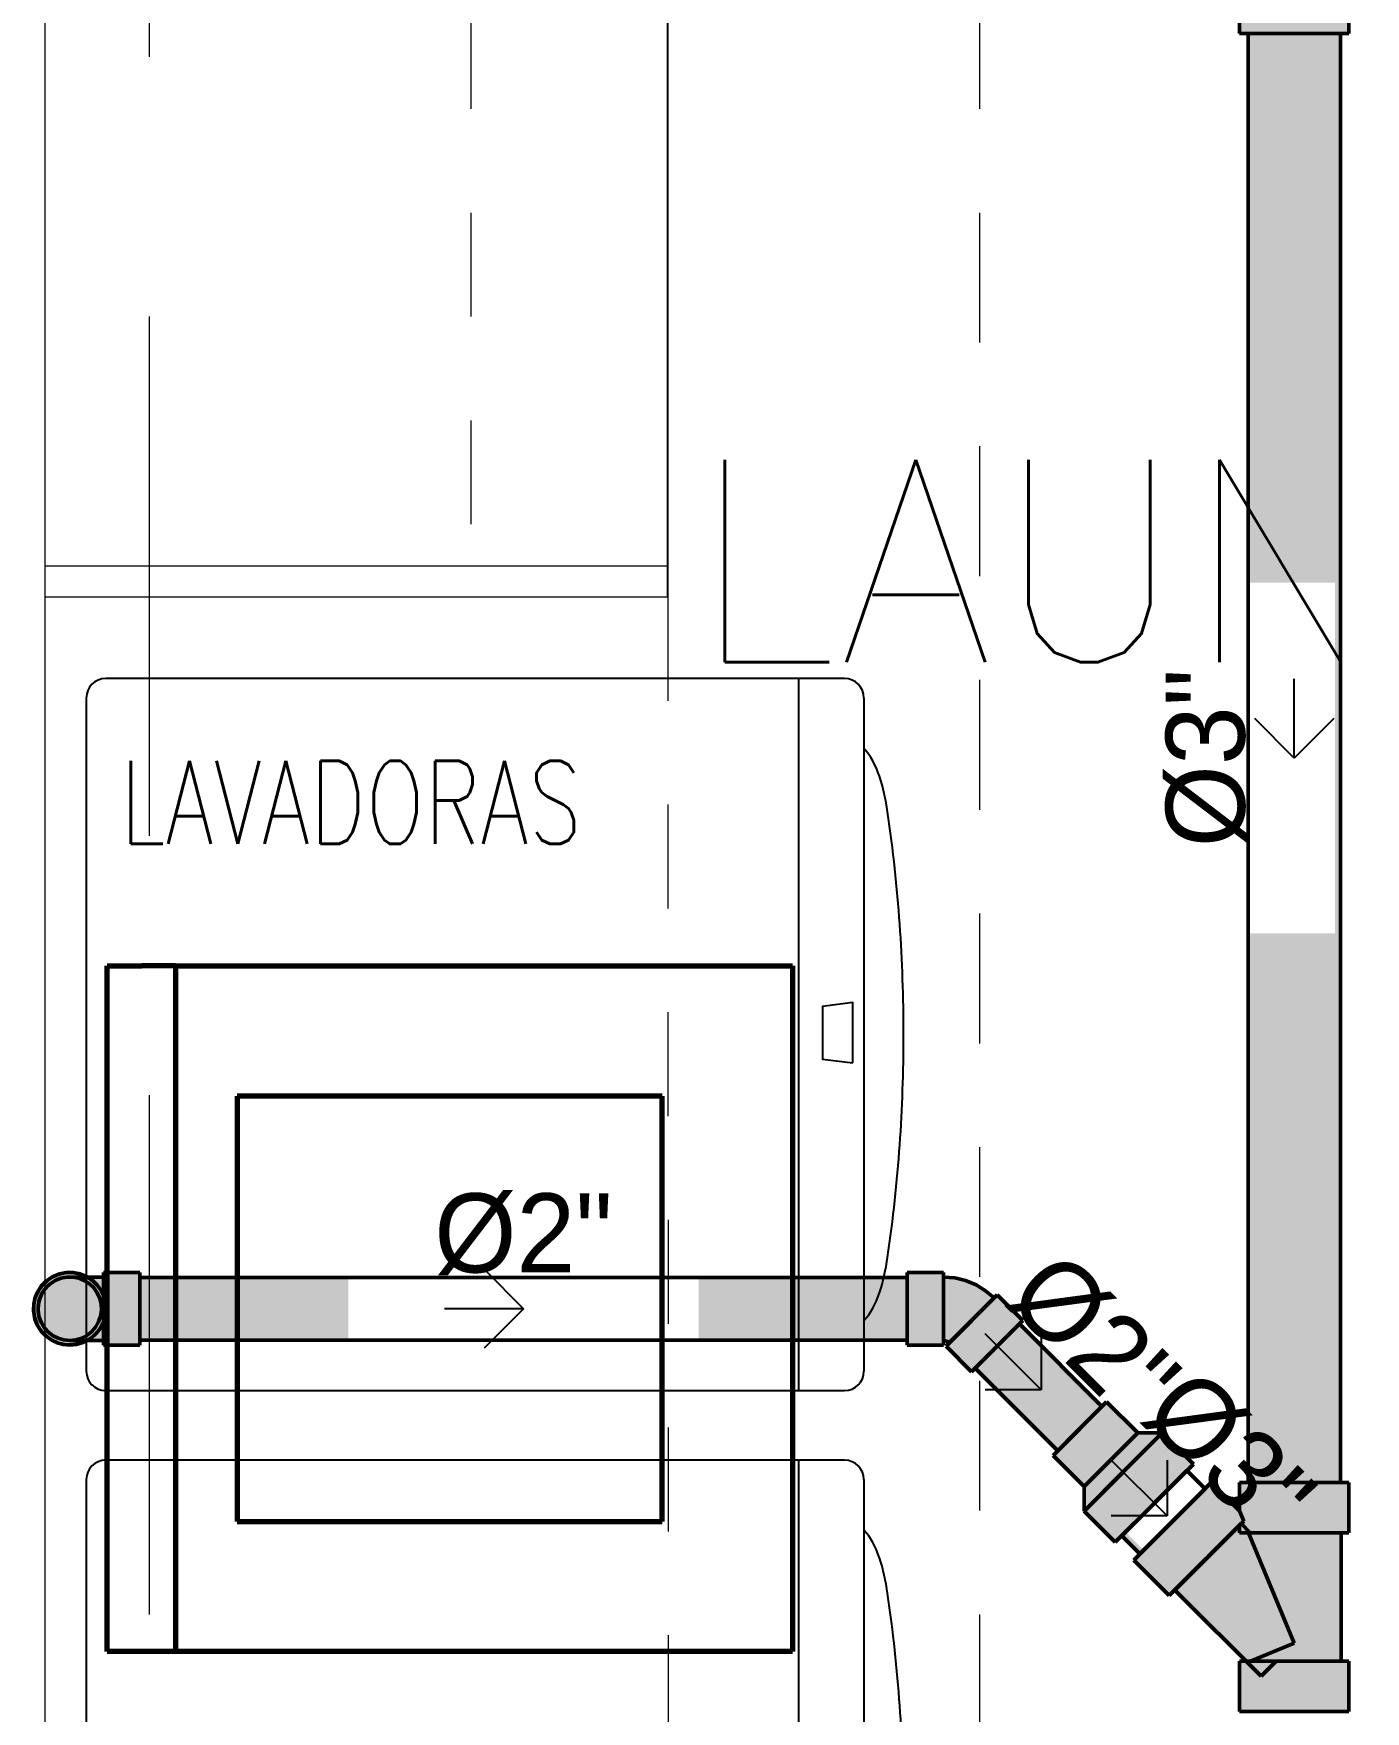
# Model space of a CAD drawing. Header units: metres. Extents: x -232 to 581, y 30 to 789.
# Drawn here: x 98.955 to 100.238, y 384.438 to 386.054 of the extents above; entities that cross this region are included whole.
import ezdxf

# ---------------------------------------------------------------- set-up
doc = ezdxf.new("R2010")
doc.units = ezdxf.units.M
doc.linetypes.add('DASHED', pattern=[0.75, 0.5, -0.25])
doc.linetypes.add('HIDDEN2', pattern=[0.1875, 0.125, -0.0625])
for name, color, linetype, lineweight in [('A-WALL', 250, 'Continuous', 20), ('baños', 140, 'Continuous', 0), ('MOB FIJOS', 251, 'Continuous', 0), ('P-Appl-Std', 94, 'Continuous', 70), ('PROYECCION', 9, 'DASHED', 0), ('textos', 7, 'Continuous', 0)]:
    doc.layers.add(name, color=color, linetype=linetype, lineweight=lineweight)
doc.layers.add('G-Risr-Std-Nplt', color=7, linetype='Continuous', lineweight=18, plot=False)
doc.layers.add('M-SY-PIPE-STANDARD-Drenaje Sanitario', color=7, linetype='Continuous', true_color=0x726558)
doc.layers.add('M-SY-PIPE-STANDARD-Drenaje Ventilacion', color=254, linetype='Continuous')
doc.layers.add('MOBILIARIOS', color=252, linetype='Continuous')
doc.layers.add('PISO', color=7, linetype='Continuous', lineweight=5, true_color=0xe6e6e6)
doc.layers.add('Techos 1', color=7, linetype='HIDDEN2', lineweight=9, true_color=0x42391a)
doc.styles.add('Arch-Dim', font='romans.shx', dxfattribs={"width": 0.75})
doc.styles.add('DS-CAST-01', font='GOTHIC.TTF', dxfattribs={"height": 3})
doc.styles.get("Standard").update_dxf_attribs({"font": 'arial.ttf'})

# ---------------------------------------------------------------- blocks, each defined once
blk = doc.blocks.new('cl02b-planta')
blk.add_lwpolyline([(1.0729, 0.6704), (0.3871, 0.6704)])
blk.add_lwpolyline([(0.7026, 0.6181), (0.7608, 0.6181), (0.757, 0.6473), (0.7064, 0.6473)], close=True)
for centre, start, end in [((0.4058, 1.3378), 90, 180), ((1.0541, 1.3378), 0, 90), ((0.4058, 0.626), 180, 270), ((1.0541, 0.626), 270, 360)]:
    blk.add_arc(centre, 0.0187, start, end)
for points in [[(1.0541, 1.3565), (0.838, 1.3565), (0.6219, 1.3565), (0.4058, 1.3565)], [(0.3871, 1.3378), (0.3871, 1.1005), (0.3871, 0.8633), (0.3871, 0.626)], [(1.0729, 0.626), (1.0729, 0.8633), (1.0729, 1.1005), (1.0729, 1.3378)], [(0.4058, 0.6072), (0.4221, 0.6072), (0.4385, 0.6072), (0.4549, 0.6072)]]:
    blk.add_open_spline(points, degree=3)
for points, knots in [([(0.4549, 0.6072), (0.6383, 0.6072), (0.8216, 0.6072), (1.005, 0.6072), (1.0214, 0.6072), (1.0378, 0.6072), (1.0541, 0.6072)], [-3.008028, -3.008028, -3.008028, -3.008028, -1.202999, -1.202999, -1.202999, -1.041988, -1.041988, -1.041988, -1.041988]), ([(0.4549, 0.6072), (0.4673, 0.5945), (0.4923, 0.5878), (0.5896, 0.5738), (0.6583, 0.5691), (0.73, 0.5691)], [-2.130599, -2.130599, -2.130599, -2.130599, -1.882644, -1.882644, -1.083277, -1.083277, -1.083277, -1.083277]), ([(0.73, 0.5691), (0.8016, 0.5691), (0.8703, 0.5738), (0.9676, 0.5878), (0.9926, 0.5945), (1.005, 0.6072)], [-1.083277, -1.083277, -1.083277, -1.083277, -0.28391, -0.28391, -0.035954, -0.035954, -0.035954, -0.035954])]:
    blk.add_open_spline(points, degree=3, knots=knots)
blk = doc.blocks.new('20.03.2026 LN 09 PRIMER NIVEL ARQ')
at = {"layer": 'A-WALL', "color": 1}
blk.add_lwpolyline([(-4.836, -60.9632), (-4.836, -56.7432)], dxfattribs=at)
at = {"layer": 'MOB FIJOS', "color": 1}
for p, q in [((-4.836, -58.2332), (-4.2361, -58.2332)), ((-4.836, -58.2632), (-4.2361, -58.2632))]:
    blk.add_line(p, q, dxfattribs=at)
at = {"layer": 'MOBILIARIOS', "color": 1}
blk.add_lwpolyline([(-4.2361, -58.2632), (-4.2361, -57.2932), (-2.436, -57.2932)], dxfattribs=at)
at = {"layer": 'PISO', "color": 1, "linetype": 'DASHED'}
blk.add_line((-4.736, -56.4932), (-4.736, -62.4932), dxfattribs=at)
at = {"layer": 'PROYECCION', "color": 1, "linetype": 'DASHED', "ltscale": 0.1}
for p, q in [((-4.426, -57.0932), (-4.426, -58.2332)), ((-4.2361, -58.2632), (-4.2357, -59.8932))]:
    blk.add_line(p, q, dxfattribs=at)
at = {"layer": 'Techos 1', "color": 1}
blk.add_line((-3.936, -55.1932), (-3.936, -63.3932), dxfattribs=at)
at = {"layer": 'MOBILIARIOS', "color": 1, "rotation": 90}
for p in [(-3.4399, -59.4147), (-3.4399, -60.1674)]:
    blk.add_blockref('cl02b-planta', p, dxfattribs=at)
at = {"layer": 'baños', "color": 1, "linetype": 'Continuous'}
for tag, p in [('MODELNUMBER', (-12.0611, -62.0707)), ('MATERIAL', (-12.0611, -62.0709)), ('PRODUCT', (-12.0611, -62.0708)), ('TRADENAME', (-12.0611, -62.0708))]:
    blk.add_attdef(tag, p, '', height=0.0000254, rotation=359.9999, dxfattribs=at)
at = {"layer": 'textos', "color": 1, "insert": (-4.3482, -58.3262), "char_height": 0.195, "width": 3.404877, "attachment_point": 7}
blk.add_mtext('{\\Fromans|c0; LAUNDRY}', dxfattribs=at)
at = {"layer": 'textos', "color": 1, "insert": (-4.7637, -58.4212), "char_height": 0.08, "width": 26.65337, "attachment_point": 1, "style": 'Arch-Dim'}
blk.add_mtext('\\pxt5.9124,29;LAVADORAS', dxfattribs=at)
blk = doc.blocks.new('Aecb_Duct_Rnd_2Line_Open')
at = {"layer": 'G-Risr-Std-Nplt', "color": 0, "linetype": 'ByBlock', "lineweight": -2}
blk.add_circle((0, 0), 1, dxfattribs=at)
blk = doc.blocks.new('_Open90')
at = {"color": 0, "linetype": 'ByBlock', "lineweight": -2}
for p, q in [((-0.5, 0.5), (0, 0)), ((0, 0), (-1, 0)), ((0, 0), (-0.5, -0.5))]:
    blk.add_line(p, q, dxfattribs=at)
blk = doc.blocks.new('DR 20.03.26 LN09')
at = {"layer": 'M-SY-PIPE-STANDARD-Drenaje Sanitario', "linetype": 'Continuous', "lineweight": 50}
for points in [[(-14500.945, -2837.362), (-14503.884, -2840.301), (-14502.536, -2841.649), (-14502.326, -2841.439), (-14499.628, -2844.137), (-14499.875, -2844.137), (-14499.875, -2846.043), (-14497.796, -2846.043), (-14495.718, -2846.043), (-14495.718, -2844.137), (-14496.015, -2844.137), (-14496.015, -2839.262), (-14495.718, -2839.262), (-14495.718, -2837.356), (-14497.796, -2837.356), (-14499.875, -2837.356), (-14499.875, -2838.432)], [(-14499.546, -2900.993), (-14497.796, -2900.993), (-14496.046, -2900.993), (-14496.046, -2846.043), (-14497.796, -2846.043), (-14499.546, -2846.043), (-14499.546, -2866.867), (-14496.247, -2866.867), (-14496.247, -2880.169), (-14499.546, -2880.169)], [(-14545.605, -2894.148), (-14545.63, -2894.406), (-14545.605, -2894.664), (-14545.533, -2894.913), (-14545.415, -2895.144), (-14545.256, -2895.348), (-14545.061, -2895.519), (-14544.838, -2895.651), (-14544.594, -2895.738), (-14544.338, -2895.778), (-14544.079, -2895.77), (-14543.827, -2895.713), (-14543.589, -2895.609), (-14542.973, -2895.609), (-14542.973, -2895.781), (-14541.598, -2895.781), (-14541.598, -2893.031), (-14542.973, -2893.031), (-14542.973, -2893.203), (-14543.589, -2893.203), (-14543.827, -2893.099), (-14544.079, -2893.042), (-14544.338, -2893.034), (-14544.594, -2893.074), (-14544.838, -2893.161), (-14545.061, -2893.293), (-14545.256, -2893.464), (-14545.415, -2893.668), (-14545.533, -2893.899)], [(-14543.579, -2895.598), (-14543.589, -2895.609), (-14542.973, -2895.609), (-14542.973, -2895.781), (-14541.598, -2895.781), (-14541.598, -2893.031), (-14542.973, -2893.031), (-14542.973, -2893.203), (-14543.589, -2893.203), (-14543.581, -2893.212), (-14543.625, -2893.184), (-14543.867, -2893.087), (-14544.124, -2893.037), (-14544.385, -2893.037), (-14544.642, -2893.087), (-14544.885, -2893.184), (-14545.105, -2893.325), (-14545.294, -2893.506), (-14545.445, -2893.719), (-14545.554, -2893.956), (-14545.616, -2894.21), (-14545.628, -2894.471), (-14545.591, -2894.73), (-14545.505, -2894.977), (-14545.375, -2895.204), (-14545.203, -2895.401), (-14544.998, -2895.563), (-14544.766, -2895.683), (-14544.515, -2895.756), (-14544.255, -2895.781), (-14543.994, -2895.756), (-14543.744, -2895.683)], [(-14545.43, -2894.237), (-14545.441, -2894.463), (-14545.409, -2894.686), (-14545.335, -2894.899), (-14545.222, -2895.095), (-14545.074, -2895.265), (-14544.897, -2895.405), (-14544.696, -2895.508), (-14544.479, -2895.572), (-14544.255, -2895.594), (-14544.03, -2895.572), (-14543.813, -2895.508), (-14543.613, -2895.405), (-14543.435, -2895.265), (-14543.287, -2895.095), (-14543.174, -2894.899), (-14543.101, -2894.686), (-14543.068, -2894.463), (-14543.079, -2894.237), (-14543.132, -2894.018), (-14543.226, -2893.812), (-14543.357, -2893.628), (-14543.521, -2893.473), (-14543.71, -2893.351), (-14543.92, -2893.267), (-14544.142, -2893.224), (-14544.367, -2893.224), (-14544.589, -2893.267), (-14544.799, -2893.351), (-14544.989, -2893.473), (-14545.152, -2893.628), (-14545.283, -2893.812), (-14545.377, -2894.018)], [(-14541.598, -2894.406), (-14541.598, -2895.594), (-14533.688, -2895.594), (-14533.688, -2893.219), (-14541.598, -2893.219)], [(-14512.477, -2895.594), (-14512.477, -2894.406), (-14512.477, -2893.219), (-14520.387, -2893.219), (-14520.387, -2895.594)], [(-14512.477, -2893.031), (-14512.477, -2895.781), (-14511.102, -2895.781), (-14511.102, -2895.609), (-14511.054, -2895.613), (-14511.007, -2895.624), (-14510.963, -2895.643), (-14510.922, -2895.668), (-14510.886, -2895.699), (-14511.007, -2895.82), (-14510.035, -2896.793), (-14508.09, -2894.848), (-14509.062, -2893.876), (-14509.184, -2893.997), (-14509.508, -2893.721), (-14509.87, -2893.498), (-14510.264, -2893.336), (-14510.677, -2893.236), (-14511.102, -2893.203), (-14511.102, -2893.031)], [(-14509.062, -2895.82), (-14509.902, -2896.66), (-14506.771, -2899.791), (-14505.932, -2898.951), (-14505.092, -2898.112), (-14508.223, -2894.981)], [(-14505.932, -2898.951), (-14506.948, -2899.968), (-14505.766, -2901.15), (-14505.766, -2902.078), (-14504.584, -2903.26), (-14503.103, -2901.78), (-14501.623, -2900.299), (-14502.805, -2899.117), (-14503.733, -2899.117), (-14504.915, -2897.935)], [(-14500.945, -2900.999), (-14503.884, -2903.937), (-14502.536, -2905.285), (-14502.326, -2905.076), (-14499.628, -2907.774), (-14499.875, -2907.774), (-14499.875, -2909.68), (-14497.796, -2909.68), (-14495.718, -2909.68), (-14495.718, -2907.774), (-14496.015, -2907.774), (-14496.015, -2902.899), (-14495.718, -2902.899), (-14495.718, -2900.993), (-14497.796, -2900.993), (-14499.875, -2900.993), (-14499.875, -2902.069)], [(-14504.341, -2903.017), (-14503.652, -2903.705), (-14503.51, -2903.564), (-14504.199, -2902.875)]]:
    blk.add_hatch(color=251, dxfattribs=at).paths.add_polyline_path(points, flags=0)
at = {"layer": 'M-SY-PIPE-STANDARD-Drenaje Sanitario', "color": 251, "linetype": 'Continuous', "lineweight": 50}
for points in [[(-14499.875, -2846.043), (-14499.875, -2844.137)], [(-14495.718, -2846.043), (-14495.718, -2844.137)], [(-14499.875, -2846.043), (-14497.796, -2846.043)], [(-14499.546, -2846.043), (-14499.546, -2900.993)], [(-14496.046, -2846.043), (-14499.546, -2846.043)], [(-14497.796, -2846.043), (-14495.718, -2846.043)], [(-14496.046, -2900.993), (-14496.046, -2846.043)], [(-14544.255, -2895.781), (-14543.994, -2895.756), (-14543.744, -2895.683), (-14543.511, -2895.563), (-14543.306, -2895.401), (-14543.135, -2895.204), (-14543.004, -2894.977), (-14542.918, -2894.73), (-14542.881, -2894.471), (-14542.894, -2894.21), (-14542.955, -2893.956), (-14543.064, -2893.719), (-14543.215, -2893.506), (-14543.405, -2893.325), (-14543.625, -2893.184), (-14543.867, -2893.087), (-14544.124, -2893.037), (-14544.385, -2893.037), (-14544.642, -2893.087), (-14544.885, -2893.184), (-14545.105, -2893.325), (-14545.294, -2893.506), (-14545.445, -2893.719), (-14545.554, -2893.956), (-14545.616, -2894.21), (-14545.628, -2894.471), (-14545.591, -2894.73), (-14545.505, -2894.977), (-14545.375, -2895.204), (-14545.203, -2895.401), (-14544.998, -2895.563), (-14544.766, -2895.683), (-14544.515, -2895.756), (-14544.255, -2895.781)], [(-14542.973, -2893.907), (-14543.091, -2893.673), (-14543.252, -2893.465), (-14543.449, -2893.292), (-14543.675, -2893.159), (-14543.922, -2893.072), (-14544.182, -2893.033), (-14544.444, -2893.044), (-14544.699, -2893.105), (-14544.938, -2893.213), (-14545.152, -2893.364), (-14545.333, -2893.554), (-14545.476, -2893.774), (-14545.574, -2894.017), (-14545.623, -2894.275), (-14545.623, -2894.537), (-14545.574, -2894.795), (-14545.476, -2895.038), (-14545.333, -2895.258), (-14545.152, -2895.448), (-14544.938, -2895.599), (-14544.699, -2895.707), (-14544.444, -2895.768), (-14544.182, -2895.779), (-14543.922, -2895.74), (-14543.675, -2895.653), (-14543.449, -2895.52), (-14543.252, -2895.347), (-14543.091, -2895.139), (-14542.973, -2894.905)], [(-14544.255, -2895.609), (-14544.027, -2895.587), (-14543.807, -2895.523), (-14543.604, -2895.418), (-14543.424, -2895.277), (-14543.275, -2895.104), (-14543.16, -2894.906), (-14543.085, -2894.69), (-14543.053, -2894.463), (-14543.064, -2894.235), (-14543.118, -2894.013), (-14543.213, -2893.804), (-14543.345, -2893.618), (-14543.511, -2893.46), (-14543.703, -2893.337), (-14543.916, -2893.252), (-14544.14, -2893.208), (-14544.369, -2893.208), (-14544.594, -2893.252), (-14544.806, -2893.337), (-14544.998, -2893.46), (-14545.164, -2893.618), (-14545.297, -2893.804), (-14545.392, -2894.013), (-14545.445, -2894.235), (-14545.456, -2894.463), (-14545.424, -2894.69), (-14545.349, -2894.906), (-14545.235, -2895.104), (-14545.085, -2895.277), (-14544.905, -2895.418), (-14544.702, -2895.523), (-14544.482, -2895.587), (-14544.255, -2895.609)], [(-14544.255, -2895.609), (-14544.476, -2895.589), (-14544.689, -2895.528), (-14544.888, -2895.429), (-14545.065, -2895.295), (-14545.215, -2895.131), (-14545.332, -2894.942), (-14545.412, -2894.735), (-14545.453, -2894.517), (-14545.453, -2894.295), (-14545.412, -2894.077), (-14545.332, -2893.87), (-14545.215, -2893.681), (-14545.065, -2893.517), (-14544.888, -2893.383), (-14544.689, -2893.284), (-14544.476, -2893.223), (-14544.255, -2893.203)], [(-14542.973, -2893.203), (-14544.255, -2893.203)], [(-14542.973, -2893.203), (-14544.255, -2893.203)], [(-14542.973, -2893.031), (-14542.973, -2893.907)], [(-14542.973, -2893.031), (-14541.598, -2893.031)], [(-14542.973, -2893.031), (-14542.973, -2895.781)], [(-14541.598, -2893.031), (-14542.973, -2893.031)], [(-14542.973, -2895.609), (-14542.973, -2893.203)], [(-14542.973, -2895.609), (-14542.973, -2893.203)], [(-14541.598, -2895.781), (-14541.598, -2893.031)], [(-14541.598, -2895.781), (-14541.598, -2893.031)], [(-14512.477, -2893.219), (-14541.598, -2893.219)], [(-14541.598, -2893.219), (-14541.598, -2895.594)], [(-14512.477, -2893.031), (-14512.477, -2895.781)], [(-14512.477, -2893.031), (-14511.102, -2893.031)], [(-14512.477, -2895.594), (-14512.477, -2893.219)], [(-14511.102, -2895.781), (-14511.102, -2893.031)], [(-14511.102, -2895.609), (-14511.102, -2893.203)], [(-14511.102, -2893.203), (-14510.677, -2893.236), (-14510.264, -2893.336), (-14509.87, -2893.498), (-14509.508, -2893.721), (-14509.184, -2893.997)], [(-14509.062, -2893.876), (-14511.007, -2895.82)], [(-14509.184, -2893.997), (-14510.886, -2895.699)], [(-14509.062, -2893.876), (-14508.09, -2894.848)], [(-14542.973, -2894.905), (-14542.973, -2895.781)], [(-14510.035, -2896.793), (-14508.09, -2894.848)], [(-14508.223, -2894.981), (-14509.902, -2896.66)], [(-14505.092, -2898.112), (-14508.223, -2894.981)], [(-14544.255, -2895.609), (-14542.973, -2895.609)], [(-14544.255, -2895.609), (-14542.973, -2895.609)], [(-14542.973, -2895.781), (-14541.598, -2895.781)], [(-14541.598, -2895.781), (-14542.973, -2895.781)], [(-14541.598, -2895.594), (-14512.477, -2895.594)], [(-14512.477, -2895.781), (-14511.102, -2895.781)], [(-14510.886, -2895.699), (-14510.932, -2895.661), (-14510.985, -2895.632), (-14511.042, -2895.615), (-14511.102, -2895.609)], [(-14511.007, -2895.82), (-14510.035, -2896.793)], [(-14509.902, -2896.66), (-14506.771, -2899.791)], [(-14504.915, -2897.935), (-14505.932, -2898.951)], [(-14503.733, -2899.117), (-14504.915, -2897.935)], [(-14506.771, -2899.791), (-14505.092, -2898.112)], [(-14505.932, -2898.951), (-14506.948, -2899.968)], [(-14502.805, -2899.117), (-14505.766, -2902.078)], [(-14505.766, -2901.15), (-14503.733, -2899.117)], [(-14504.749, -2900.133), (-14503.733, -2899.117)], [(-14502.805, -2899.117), (-14504.285, -2900.597)], [(-14503.733, -2899.117), (-14502.805, -2899.117)], [(-14501.623, -2900.299), (-14502.805, -2899.117)], [(-14505.766, -2901.15), (-14506.948, -2899.968)], [(-14505.766, -2901.15), (-14504.749, -2900.133)], [(-14501.866, -2900.542), (-14504.341, -2903.017)], [(-14503.103, -2901.78), (-14501.623, -2900.299)], [(-14501.177, -2901.231), (-14501.866, -2900.542)], [(-14504.285, -2900.597), (-14505.766, -2902.078)], [(-14505.766, -2902.078), (-14505.766, -2901.15)], [(-14500.945, -2900.999), (-14503.884, -2903.937)], [(-14499.875, -2902.069), (-14500.945, -2900.999)], [(-14497.796, -2900.993), (-14499.875, -2900.993)], [(-14499.875, -2902.069), (-14499.875, -2900.993)], [(-14499.546, -2900.993), (-14496.046, -2900.993)], [(-14495.718, -2900.993), (-14497.796, -2900.993)], [(-14495.718, -2902.899), (-14495.718, -2900.993)], [(-14504.584, -2903.26), (-14503.103, -2901.78)], [(-14503.652, -2903.705), (-14501.177, -2901.231)], [(-14504.584, -2903.26), (-14505.766, -2902.078)], [(-14502.536, -2905.285), (-14499.712, -2902.461)], [(-14499.712, -2902.461), (-14499.875, -2902.069)], [(-14504.341, -2903.017), (-14503.652, -2903.705)], [(-14502.326, -2905.076), (-14499.807, -2902.556)], [(-14499.875, -2902.899), (-14499.875, -2902.624)], [(-14499.875, -2902.899), (-14497.796, -2902.899)], [(-14499.807, -2902.556), (-14499.465, -2902.899)], [(-14499.465, -2902.899), (-14499.465, -2902.899), (-14499.531, -2902.899)], [(-14499.465, -2902.899), (-14499.531, -2902.899)], [(-14499.531, -2902.899), (-14497.796, -2907.086)], [(-14496.015, -2902.899), (-14499.465, -2902.899)], [(-14497.796, -2902.899), (-14495.718, -2902.899)], [(-14496.015, -2907.774), (-14496.015, -2902.899)], [(-14502.536, -2905.285), (-14503.884, -2903.937)], [(-14499.056, -2908.346), (-14502.326, -2905.076)], [(-14497.796, -2907.086), (-14499.456, -2907.774)], [(-14497.796, -2907.774), (-14499.875, -2907.774)], [(-14499.875, -2909.68), (-14499.875, -2907.774)], [(-14499.456, -2907.774), (-14498.484, -2907.774)], [(-14498.484, -2907.774), (-14499.056, -2908.346)], [(-14496.015, -2907.774), (-14498.484, -2907.774)], [(-14495.718, -2907.774), (-14497.796, -2907.774)], [(-14495.718, -2909.68), (-14495.718, -2907.774)], [(-14499.875, -2909.68), (-14497.796, -2909.68)], [(-14497.796, -2909.68), (-14495.718, -2909.68)]]:
    blk.add_lwpolyline(points, dxfattribs=at)
at = {"layer": 'P-Appl-Std', "color": 94, "linetype": 'Continuous', "lineweight": 70}
for p, q in [((-14542.836, -2881.406, 41.406), (-14541.523, -2881.406, 41.406)), ((-14542.836, -2907.406, 41.406), (-14542.836, -2881.406, 41.406)), ((-14540.242, -2881.406, 41.406), (-14541.523, -2881.406, 41.406)), ((-14540.242, -2881.406, 41.406), (-14516.836, -2881.406, 41.406)), ((-14540.242, -2881.406, 41.406), (-14540.242, -2907.406, 41.406)), ((-14516.836, -2881.406, 41.406), (-14516.836, -2907.406, 41.406)), ((-14521.773, -2886.344, 41.406), (-14537.898, -2886.344, 41.406)), ((-14537.898, -2886.344, 41.406), (-14537.898, -2902.469, 41.406)), ((-14521.773, -2902.469, 41.406), (-14521.773, -2886.344, 41.406)), ((-14537.898, -2902.469, 41.406), (-14521.773, -2902.469, 41.406)), ((-14541.523, -2907.406, 41.406), (-14542.836, -2907.406, 41.406)), ((-14540.242, -2907.406, 41.406), (-14541.523, -2907.406, 41.406)), ((-14516.836, -2907.406, 41.406), (-14540.242, -2907.406, 41.406))]:
    blk.add_line(p, q, dxfattribs=at)
at = {"layer": 'M-SY-PIPE-STANDARD-Drenaje Sanitario', "color": 251, "linetype": 'Continuous', "lineweight": -3, "ltscale": 0.5, "xscale": 1.375, "yscale": 1.375, "zscale": 1.375}
blk.add_blockref('Aecb_Duct_Rnd_2Line_Open', (-14544.255, -2894.406), dxfattribs=at)
at = {"layer": 'M-SY-PIPE-STANDARD-Drenaje Ventilacion', "color": 254, "linetype": 'Continuous', "lineweight": -3, "xscale": 3, "yscale": 3, "zscale": 3}
for p, rotation in [((-14497.796, -2873.518), 270), ((-14507.403, -2897.48), 314.9999999999897), ((-14502.617, -2902.266), 315.0000000000021)]:
    blk.add_blockref('_Open90', p, dxfattribs=dict(at, rotation=rotation))
blk.add_blockref('_Open90', (-14527.037, -2894.406), dxfattribs=at)
at = {"layer": 'M-SY-PIPE-STANDARD-Drenaje Ventilacion', "color": 254, "linetype": 'Continuous', "lineweight": -3, "char_height": 3, "attachment_point": 5, "style": 'DS-CAST-01'}
for s, insert, rotation in [('%%C3"', (-14501.116, -2873.518), 90), ('%%C2"', (-14505.408, -2895.486), 315), ('%%C3"', (-14500.269, -2899.918), 315)]:
    blk.add_mtext(s, dxfattribs=dict(at, insert=insert, rotation=rotation))
at = {"layer": 'M-SY-PIPE-STANDARD-Drenaje Ventilacion', "color": 254, "linetype": 'Continuous', "lineweight": -3, "insert": (-14527.037, -2891.586), "char_height": 3, "attachment_point": 5, "style": 'DS-CAST-01'}
blk.add_mtext('%%C2"', dxfattribs=at)

msp = doc.modelspace()

# ---------------------------------------------------------------- block references
at = {"color": 1}
msp.add_blockref('20.03.2026 LN 09 PRIMER NIVEL ARQ', (103.8018, 443.7748), dxfattribs=at)
at = {"layer": 'M-SY-PIPE-STANDARD-Drenaje Sanitario', "xscale": 0.02539304808409144, "yscale": 0.02539304808409144, "zscale": 0.02539304808409144}
msp.add_blockref('DR 20.03.26 LN09', (468.3124, 458.3238), dxfattribs=at)

doc.saveas('drawing.dxf')
